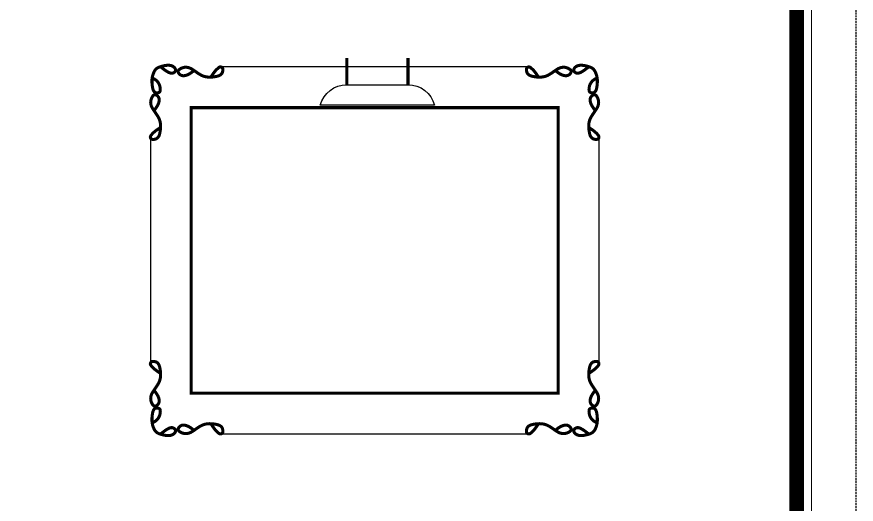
# Model space of a CAD drawing. Header units: inches. Extents: x -802 to 6464, y -987 to 5796.
# Drawn here: x 2125 to 3565, y 2303 to 3140 of the extents above; entities that cross this region are included whole.
import ezdxf

# ---------------------------------------------------------------- set-up
doc = ezdxf.new("R2010")
doc.units = ezdxf.units.IN
doc.header["$MEASUREMENT"] = 0
doc.linetypes.add('HIDDEN', pattern=[0.375, 0.25, -0.125])
doc.layers.add('furniture', color=245, linetype='Continuous', lineweight=20)

# ---------------------------------------------------------------- blocks, each defined once
blk = doc.blocks.new('AYNA')
at = {"ltscale": 5, "const_width": 0.75}
for points in [[(1815.97, 2429.95), (1815.97, 2423.36)], [(1830.97, 2429.95), (1830.97, 2423.36)], [(1768.25, 2425.04), (1768.55, 2424.89), (1768.84, 2424.72), (1769.13, 2424.52), (1769.24, 2424.43), (1769.37, 2424.31), (1769.49, 2424.19), (1769.6, 2424.06), (1769.7, 2423.92), (1769.8, 2423.78), (1769.88, 2423.63), (1769.96, 2423.48), (1770.03, 2423.33), (1770.1, 2423.12), (1770.13, 2423.02), (1770.16, 2422.86), (1770.21, 2422.56), (1770.23, 2422.34), (1770.24, 2422.16), (1770.23, 2421.99), (1770.2, 2421.82), (1770.17, 2421.75), (1770.13, 2421.68), (1770.1, 2421.64), (1770.03, 2421.56), (1769.96, 2421.51), (1769.89, 2421.47), (1769.72, 2421.41), (1769.54, 2421.38), (1769.36, 2421.38), (1769.18, 2421.4), (1769.08, 2421.43), (1768.88, 2421.54), (1768.76, 2421.64), (1768.66, 2421.77), (1768.57, 2421.91), (1768.5, 2422.07), (1768.44, 2422.24), (1768.39, 2422.42), (1768.35, 2422.61), (1768.3, 2422.9), (1768.24, 2423.35), (1768.21, 2423.71), (1768.2, 2424.06), (1768.2, 2424.4), (1768.21, 2424.73), (1768.25, 2425.05), (1768.31, 2425.37), (1768.39, 2425.69), (1768.49, 2426), (1768.67, 2426.43), (1768.75, 2426.61), (1768.84, 2426.75), (1768.93, 2426.9), (1769.03, 2427.03), (1769.13, 2427.15), (1769.25, 2427.27), (1769.38, 2427.37), (1769.52, 2427.46), (1769.66, 2427.54), (1769.81, 2427.61), (1769.96, 2427.68), (1770.29, 2427.79), (1770.62, 2427.89), (1770.86, 2427.95), (1771.3, 2428.05), (1771.64, 2428.1), (1771.98, 2428.14), (1772.31, 2428.14), (1772.48, 2428.13), (1772.64, 2428.1), (1772.81, 2428.07), (1772.97, 2428.02), (1773.12, 2427.97), (1773.29, 2427.89), (1773.44, 2427.8), (1773.58, 2427.69), (1773.71, 2427.57), (1773.81, 2427.44), (1773.89, 2427.3), (1773.93, 2427.2), (1773.96, 2426.97), (1773.96, 2426.88), (1773.94, 2426.8), (1773.91, 2426.7), (1773.88, 2426.64), (1773.84, 2426.57), (1773.78, 2426.5), (1773.65, 2426.39), (1773.5, 2426.3), (1773.33, 2426.23), (1773.18, 2426.2), (1773.02, 2426.19), (1772.85, 2426.2), (1772.69, 2426.24), (1772.52, 2426.29), (1772.36, 2426.35), (1772.2, 2426.43), (1771.81, 2426.66), (1771.6, 2426.79), (1771.31, 2426.99), (1770.78, 2427.39), (1770.27, 2427.79)], [(1782.65, 2425.23), (1783.01, 2425.79), (1783.2, 2426.07), (1783.4, 2426.35), (1783.61, 2426.61), (1783.83, 2426.88), (1784.08, 2427.13), (1784.34, 2427.37), (1784.44, 2427.46), (1784.62, 2427.6), (1784.7, 2427.65), (1784.78, 2427.69), (1784.86, 2427.72), (1784.94, 2427.74), (1785.02, 2427.74), (1785.1, 2427.73), (1785.19, 2427.7), (1785.27, 2427.67), (1785.34, 2427.62), (1785.42, 2427.55), (1785.46, 2427.49), (1785.5, 2427.42), (1785.54, 2427.34), (1785.56, 2427.26), (1785.57, 2427.17), (1785.58, 2427.08), (1785.57, 2426.9), (1785.56, 2426.8), (1785.51, 2426.54), (1785.46, 2426.38), (1785.39, 2426.22), (1785.31, 2426.09), (1785.2, 2425.96), (1785.08, 2425.85), (1784.95, 2425.75), (1784.8, 2425.67), (1784.64, 2425.6), (1784.48, 2425.53), (1784.3, 2425.48), (1784.13, 2425.43), (1783.62, 2425.34), (1783.4, 2425.3), (1783.04, 2425.26), (1782.68, 2425.23), (1782.33, 2425.23), (1781.99, 2425.24), (1781.66, 2425.27), (1781.33, 2425.32), (1780.92, 2425.44), (1780.7, 2425.51), (1780.39, 2425.65), (1780.1, 2425.8), (1779.8, 2425.98), (1779.51, 2426.16), (1778.93, 2426.56), (1778.43, 2426.91), (1778.06, 2427.15), (1777.77, 2427.32), (1777.61, 2427.39), (1777.46, 2427.46), (1777.29, 2427.52), (1777.14, 2427.57), (1776.98, 2427.61), (1776.82, 2427.63), (1776.65, 2427.65), (1776.48, 2427.65), (1776.31, 2427.65), (1776.13, 2427.63), (1775.96, 2427.59), (1775.78, 2427.55), (1775.6, 2427.49), (1775.49, 2427.45), (1775.24, 2427.33), (1775.08, 2427.23), (1774.92, 2427.12), (1774.79, 2427), (1774.74, 2426.94), (1774.69, 2426.87), (1774.66, 2426.8), (1774.63, 2426.73), (1774.62, 2426.65), (1774.62, 2426.58), (1774.63, 2426.5), (1774.65, 2426.42), (1774.68, 2426.34), (1774.72, 2426.26), (1774.82, 2426.11), (1774.94, 2425.97), (1775.09, 2425.84), (1775.24, 2425.74), (1775.41, 2425.66), (1775.58, 2425.61), (1775.75, 2425.58), (1775.92, 2425.57), (1776.1, 2425.58), (1776.27, 2425.6), (1776.45, 2425.64), (1776.62, 2425.69), (1776.81, 2425.76), (1776.95, 2425.82), (1777.1, 2425.89), (1777.41, 2426.05), (1777.7, 2426.24), (1778.16, 2426.57), (1778.52, 2426.85)], [(1862.94, 2425.23), (1862.58, 2425.79), (1862.39, 2426.07), (1862.19, 2426.35), (1861.98, 2426.61), (1861.76, 2426.88), (1861.51, 2427.13), (1861.25, 2427.37), (1861.15, 2427.46), (1860.97, 2427.6), (1860.89, 2427.65), (1860.81, 2427.69), (1860.73, 2427.72), (1860.65, 2427.74), (1860.57, 2427.74), (1860.49, 2427.73), (1860.4, 2427.7), (1860.32, 2427.67), (1860.25, 2427.62), (1860.17, 2427.55), (1860.13, 2427.49), (1860.09, 2427.42), (1860.05, 2427.34), (1860.03, 2427.26), (1860.02, 2427.17), (1860.01, 2427.08), (1860.02, 2426.9), (1860.03, 2426.8), (1860.08, 2426.54), (1860.13, 2426.38), (1860.2, 2426.22), (1860.28, 2426.09), (1860.39, 2425.96), (1860.51, 2425.85), (1860.64, 2425.75), (1860.79, 2425.67), (1860.95, 2425.6), (1861.11, 2425.53), (1861.29, 2425.48), (1861.46, 2425.43), (1861.97, 2425.34), (1862.19, 2425.3), (1862.55, 2425.26), (1862.91, 2425.23), (1863.26, 2425.23), (1863.6, 2425.24), (1863.93, 2425.27), (1864.26, 2425.32), (1864.67, 2425.44), (1864.89, 2425.51), (1865.2, 2425.65), (1865.49, 2425.8), (1865.79, 2425.98), (1866.08, 2426.16), (1866.66, 2426.56), (1867.16, 2426.91), (1867.53, 2427.15), (1867.82, 2427.32), (1867.98, 2427.39), (1868.13, 2427.46), (1868.3, 2427.52), (1868.45, 2427.57), (1868.61, 2427.61), (1868.77, 2427.63), (1868.94, 2427.65), (1869.11, 2427.65), (1869.28, 2427.65), (1869.46, 2427.63), (1869.63, 2427.59), (1869.81, 2427.55), (1869.99, 2427.49), (1870.1, 2427.45), (1870.35, 2427.33), (1870.51, 2427.23), (1870.67, 2427.12), (1870.8, 2427), (1870.85, 2426.94), (1870.9, 2426.87), (1870.93, 2426.8), (1870.96, 2426.73), (1870.97, 2426.65), (1870.97, 2426.58), (1870.96, 2426.5), (1870.94, 2426.42), (1870.91, 2426.34), (1870.87, 2426.26), (1870.77, 2426.11), (1870.65, 2425.97), (1870.5, 2425.84), (1870.35, 2425.74), (1870.18, 2425.66), (1870.01, 2425.61), (1869.84, 2425.58), (1869.67, 2425.57), (1869.49, 2425.58), (1869.32, 2425.6), (1869.14, 2425.64), (1868.97, 2425.69), (1868.78, 2425.76), (1868.64, 2425.82), (1868.49, 2425.89), (1868.18, 2426.05), (1867.89, 2426.24), (1867.43, 2426.57), (1867.07, 2426.85)], [(1877.34, 2425.04), (1877.04, 2424.89), (1876.75, 2424.72), (1876.46, 2424.52), (1876.35, 2424.43), (1876.22, 2424.31), (1876.1, 2424.19), (1875.99, 2424.06), (1875.89, 2423.92), (1875.79, 2423.78), (1875.71, 2423.63), (1875.63, 2423.48), (1875.56, 2423.33), (1875.49, 2423.12), (1875.46, 2423.02), (1875.43, 2422.86), (1875.38, 2422.56), (1875.36, 2422.34), (1875.35, 2422.16), (1875.36, 2421.99), (1875.39, 2421.82), (1875.42, 2421.75), (1875.46, 2421.68), (1875.49, 2421.64), (1875.56, 2421.56), (1875.63, 2421.51), (1875.7, 2421.47), (1875.87, 2421.41), (1876.05, 2421.38), (1876.23, 2421.38), (1876.41, 2421.4), (1876.51, 2421.43), (1876.71, 2421.54), (1876.83, 2421.64), (1876.93, 2421.77), (1877.02, 2421.91), (1877.09, 2422.07), (1877.15, 2422.24), (1877.2, 2422.42), (1877.24, 2422.61), (1877.29, 2422.9), (1877.35, 2423.35), (1877.38, 2423.71), (1877.39, 2424.06), (1877.39, 2424.4), (1877.38, 2424.73), (1877.34, 2425.05), (1877.28, 2425.37), (1877.2, 2425.69), (1877.1, 2426), (1876.92, 2426.43), (1876.84, 2426.61), (1876.75, 2426.75), (1876.66, 2426.9), (1876.56, 2427.03), (1876.46, 2427.15), (1876.34, 2427.27), (1876.21, 2427.37), (1876.07, 2427.46), (1875.93, 2427.54), (1875.78, 2427.61), (1875.63, 2427.68), (1875.3, 2427.79), (1874.97, 2427.89), (1874.73, 2427.95), (1874.29, 2428.05), (1873.95, 2428.1), (1873.61, 2428.14), (1873.28, 2428.14), (1873.11, 2428.13), (1872.95, 2428.1), (1872.78, 2428.07), (1872.62, 2428.02), (1872.47, 2427.97), (1872.3, 2427.89), (1872.15, 2427.8), (1872.01, 2427.69), (1871.88, 2427.57), (1871.78, 2427.44), (1871.7, 2427.3), (1871.66, 2427.2), (1871.63, 2426.97), (1871.63, 2426.88), (1871.65, 2426.8), (1871.68, 2426.7), (1871.71, 2426.64), (1871.75, 2426.57), (1871.81, 2426.5), (1871.94, 2426.39), (1872.09, 2426.3), (1872.26, 2426.23), (1872.41, 2426.2), (1872.57, 2426.19), (1872.74, 2426.2), (1872.9, 2426.24), (1873.07, 2426.29), (1873.23, 2426.35), (1873.39, 2426.43), (1873.78, 2426.66), (1873.99, 2426.79), (1874.28, 2426.99), (1874.81, 2427.39), (1875.32, 2427.79)], [(1770.3, 2412.89), (1769.74, 2412.52), (1769.46, 2412.33), (1769.19, 2412.14), (1768.92, 2411.93), (1768.66, 2411.7), (1768.41, 2411.46), (1768.16, 2411.2), (1768.08, 2411.1), (1767.93, 2410.91), (1767.89, 2410.84), (1767.85, 2410.76), (1767.82, 2410.68), (1767.8, 2410.6), (1767.8, 2410.52), (1767.81, 2410.43), (1767.83, 2410.35), (1767.87, 2410.27), (1767.92, 2410.19), (1767.99, 2410.12), (1768.04, 2410.07), (1768.12, 2410.03), (1768.2, 2410), (1768.28, 2409.98), (1768.37, 2409.96), (1768.46, 2409.96), (1768.64, 2409.96), (1768.74, 2409.97), (1768.99, 2410.02), (1769.16, 2410.08), (1769.31, 2410.15), (1769.45, 2410.23), (1769.58, 2410.34), (1769.69, 2410.46), (1769.78, 2410.59), (1769.87, 2410.74), (1769.94, 2410.89), (1770, 2411.06), (1770.06, 2411.23), (1770.1, 2411.41), (1770.2, 2411.92), (1770.23, 2412.14), (1770.28, 2412.5), (1770.3, 2412.86), (1770.31, 2413.2), (1770.3, 2413.54), (1770.27, 2413.88), (1770.21, 2414.21), (1770.1, 2414.62), (1770.02, 2414.84), (1769.89, 2415.14), (1769.73, 2415.44), (1769.56, 2415.74), (1769.37, 2416.03), (1768.98, 2416.6), (1768.63, 2417.11), (1768.39, 2417.47), (1768.22, 2417.77), (1768.14, 2417.92), (1768.07, 2418.08), (1768.01, 2418.24), (1767.97, 2418.39), (1767.93, 2418.55), (1767.9, 2418.72), (1767.89, 2418.89), (1767.88, 2419.06), (1767.89, 2419.23), (1767.91, 2419.4), (1767.94, 2419.58), (1767.99, 2419.76), (1768.05, 2419.93), (1768.09, 2420.04), (1768.2, 2420.29), (1768.3, 2420.46), (1768.41, 2420.61), (1768.53, 2420.74), (1768.6, 2420.8), (1768.67, 2420.84), (1768.74, 2420.88), (1768.81, 2420.9), (1768.88, 2420.92), (1768.96, 2420.92), (1769.04, 2420.91), (1769.12, 2420.89), (1769.2, 2420.86), (1769.27, 2420.82), (1769.43, 2420.72), (1769.57, 2420.59), (1769.7, 2420.45), (1769.8, 2420.3), (1769.88, 2420.13), (1769.93, 2419.96), (1769.96, 2419.79), (1769.97, 2419.61), (1769.96, 2419.44), (1769.93, 2419.26), (1769.9, 2419.09), (1769.85, 2418.92), (1769.78, 2418.73), (1769.72, 2418.59), (1769.65, 2418.43), (1769.48, 2418.13), (1769.3, 2417.84), (1768.96, 2417.37), (1768.69, 2417.02)], [(1875.29, 2412.89), (1875.85, 2412.52), (1876.13, 2412.33), (1876.4, 2412.14), (1876.67, 2411.93), (1876.93, 2411.7), (1877.18, 2411.46), (1877.43, 2411.2), (1877.51, 2411.1), (1877.66, 2410.91), (1877.7, 2410.84), (1877.74, 2410.76), (1877.77, 2410.68), (1877.79, 2410.6), (1877.79, 2410.52), (1877.78, 2410.43), (1877.76, 2410.35), (1877.72, 2410.27), (1877.67, 2410.19), (1877.6, 2410.12), (1877.55, 2410.07), (1877.47, 2410.03), (1877.39, 2410), (1877.31, 2409.98), (1877.22, 2409.96), (1877.13, 2409.96), (1876.95, 2409.96), (1876.85, 2409.97), (1876.6, 2410.02), (1876.43, 2410.08), (1876.28, 2410.15), (1876.14, 2410.23), (1876.01, 2410.34), (1875.9, 2410.46), (1875.81, 2410.59), (1875.72, 2410.74), (1875.65, 2410.89), (1875.59, 2411.06), (1875.53, 2411.23), (1875.49, 2411.41), (1875.39, 2411.92), (1875.36, 2412.14), (1875.31, 2412.5), (1875.29, 2412.86), (1875.28, 2413.2), (1875.29, 2413.54), (1875.32, 2413.88), (1875.38, 2414.21), (1875.49, 2414.62), (1875.57, 2414.84), (1875.7, 2415.14), (1875.86, 2415.44), (1876.03, 2415.74), (1876.22, 2416.03), (1876.61, 2416.6), (1876.96, 2417.11), (1877.2, 2417.47), (1877.37, 2417.77), (1877.45, 2417.92), (1877.52, 2418.08), (1877.58, 2418.24), (1877.62, 2418.39), (1877.66, 2418.55), (1877.69, 2418.72), (1877.7, 2418.89), (1877.71, 2419.06), (1877.7, 2419.23), (1877.68, 2419.4), (1877.65, 2419.58), (1877.6, 2419.76), (1877.54, 2419.93), (1877.5, 2420.04), (1877.39, 2420.29), (1877.29, 2420.46), (1877.18, 2420.61), (1877.06, 2420.74), (1876.99, 2420.8), (1876.92, 2420.84), (1876.85, 2420.88), (1876.78, 2420.9), (1876.71, 2420.92), (1876.63, 2420.92), (1876.55, 2420.91), (1876.47, 2420.89), (1876.39, 2420.86), (1876.32, 2420.82), (1876.16, 2420.72), (1876.02, 2420.59), (1875.89, 2420.45), (1875.79, 2420.3), (1875.71, 2420.13), (1875.66, 2419.96), (1875.63, 2419.79), (1875.62, 2419.61), (1875.63, 2419.44), (1875.66, 2419.26), (1875.69, 2419.09), (1875.74, 2418.92), (1875.81, 2418.73), (1875.87, 2418.59), (1875.94, 2418.43), (1876.11, 2418.13), (1876.29, 2417.84), (1876.63, 2417.37), (1876.9, 2417.02)], [(1770.3, 2352.59), (1769.74, 2352.96), (1769.46, 2353.15), (1769.19, 2353.35), (1768.92, 2353.56), (1768.66, 2353.78), (1768.41, 2354.02), (1768.16, 2354.29), (1768.08, 2354.39), (1767.93, 2354.57), (1767.89, 2354.65), (1767.85, 2354.72), (1767.82, 2354.8), (1767.8, 2354.88), (1767.8, 2354.96), (1767.81, 2355.05), (1767.83, 2355.14), (1767.87, 2355.22), (1767.92, 2355.29), (1767.99, 2355.36), (1768.04, 2355.41), (1768.12, 2355.45), (1768.2, 2355.48), (1768.28, 2355.51), (1768.37, 2355.52), (1768.46, 2355.53), (1768.64, 2355.52), (1768.74, 2355.51), (1768.99, 2355.46), (1769.16, 2355.41), (1769.31, 2355.34), (1769.45, 2355.25), (1769.58, 2355.15), (1769.69, 2355.03), (1769.78, 2354.89), (1769.87, 2354.75), (1769.94, 2354.59), (1770, 2354.42), (1770.06, 2354.25), (1770.1, 2354.07), (1770.2, 2353.57), (1770.23, 2353.34), (1770.28, 2352.98), (1770.3, 2352.63), (1770.31, 2352.28), (1770.3, 2351.94), (1770.27, 2351.6), (1770.21, 2351.28), (1770.1, 2350.86), (1770.02, 2350.65), (1769.89, 2350.34), (1769.73, 2350.04), (1769.56, 2349.75), (1769.37, 2349.46), (1768.98, 2348.88), (1768.63, 2348.37), (1768.39, 2348.01), (1768.22, 2347.71), (1768.14, 2347.56), (1768.07, 2347.41), (1768.01, 2347.24), (1767.97, 2347.09), (1767.93, 2346.93), (1767.9, 2346.76), (1767.89, 2346.6), (1767.88, 2346.43), (1767.89, 2346.25), (1767.91, 2346.08), (1767.94, 2345.9), (1767.99, 2345.73), (1768.05, 2345.55), (1768.09, 2345.44), (1768.2, 2345.19), (1768.3, 2345.02), (1768.41, 2344.87), (1768.53, 2344.74), (1768.6, 2344.69), (1768.67, 2344.64), (1768.74, 2344.61), (1768.81, 2344.58), (1768.88, 2344.57), (1768.96, 2344.56), (1769.04, 2344.57), (1769.12, 2344.59), (1769.2, 2344.62), (1769.27, 2344.66), (1769.43, 2344.76), (1769.57, 2344.89), (1769.7, 2345.03), (1769.8, 2345.19), (1769.88, 2345.36), (1769.93, 2345.52), (1769.96, 2345.7), (1769.97, 2345.87), (1769.96, 2346.05), (1769.93, 2346.22), (1769.9, 2346.39), (1769.85, 2346.56), (1769.78, 2346.76), (1769.72, 2346.89), (1769.65, 2347.05), (1769.48, 2347.35), (1769.3, 2347.64), (1768.96, 2348.11), (1768.69, 2348.46)], [(1875.29, 2352.59), (1875.85, 2352.96), (1876.13, 2353.15), (1876.4, 2353.35), (1876.67, 2353.56), (1876.93, 2353.78), (1877.18, 2354.02), (1877.43, 2354.29), (1877.51, 2354.39), (1877.66, 2354.57), (1877.7, 2354.65), (1877.74, 2354.72), (1877.77, 2354.8), (1877.79, 2354.88), (1877.79, 2354.96), (1877.78, 2355.05), (1877.76, 2355.14), (1877.72, 2355.22), (1877.67, 2355.29), (1877.6, 2355.36), (1877.55, 2355.41), (1877.47, 2355.45), (1877.39, 2355.48), (1877.31, 2355.51), (1877.22, 2355.52), (1877.13, 2355.53), (1876.95, 2355.52), (1876.85, 2355.51), (1876.6, 2355.46), (1876.43, 2355.41), (1876.28, 2355.34), (1876.14, 2355.25), (1876.01, 2355.15), (1875.9, 2355.03), (1875.81, 2354.89), (1875.72, 2354.75), (1875.65, 2354.59), (1875.59, 2354.42), (1875.53, 2354.25), (1875.49, 2354.07), (1875.39, 2353.57), (1875.36, 2353.34), (1875.31, 2352.98), (1875.29, 2352.63), (1875.28, 2352.28), (1875.29, 2351.94), (1875.32, 2351.6), (1875.38, 2351.28), (1875.49, 2350.86), (1875.57, 2350.65), (1875.7, 2350.34), (1875.86, 2350.04), (1876.03, 2349.75), (1876.22, 2349.46), (1876.61, 2348.88), (1876.96, 2348.37), (1877.2, 2348.01), (1877.37, 2347.71), (1877.45, 2347.56), (1877.52, 2347.41), (1877.58, 2347.24), (1877.62, 2347.09), (1877.66, 2346.93), (1877.69, 2346.76), (1877.7, 2346.6), (1877.71, 2346.43), (1877.7, 2346.25), (1877.68, 2346.08), (1877.65, 2345.9), (1877.6, 2345.73), (1877.54, 2345.55), (1877.5, 2345.44), (1877.39, 2345.19), (1877.29, 2345.02), (1877.18, 2344.87), (1877.06, 2344.74), (1876.99, 2344.69), (1876.92, 2344.64), (1876.85, 2344.61), (1876.78, 2344.58), (1876.71, 2344.57), (1876.63, 2344.56), (1876.55, 2344.57), (1876.47, 2344.59), (1876.39, 2344.62), (1876.32, 2344.66), (1876.16, 2344.76), (1876.02, 2344.89), (1875.89, 2345.03), (1875.79, 2345.19), (1875.71, 2345.36), (1875.66, 2345.52), (1875.63, 2345.7), (1875.62, 2345.87), (1875.63, 2346.05), (1875.66, 2346.22), (1875.69, 2346.39), (1875.74, 2346.56), (1875.81, 2346.76), (1875.87, 2346.89), (1875.94, 2347.05), (1876.11, 2347.35), (1876.29, 2347.64), (1876.63, 2348.11), (1876.9, 2348.46)], [(1768.25, 2340.44), (1768.55, 2340.59), (1768.84, 2340.76), (1769.13, 2340.96), (1769.24, 2341.06), (1769.37, 2341.17), (1769.49, 2341.29), (1769.6, 2341.42), (1769.7, 2341.56), (1769.8, 2341.7), (1769.88, 2341.85), (1769.96, 2342), (1770.03, 2342.15), (1770.1, 2342.37), (1770.13, 2342.47), (1770.16, 2342.63), (1770.21, 2342.93), (1770.23, 2343.14), (1770.24, 2343.32), (1770.23, 2343.5), (1770.2, 2343.66), (1770.17, 2343.73), (1770.13, 2343.8), (1770.1, 2343.85), (1770.03, 2343.92), (1769.96, 2343.97), (1769.89, 2344.01), (1769.72, 2344.07), (1769.54, 2344.1), (1769.36, 2344.11), (1769.18, 2344.08), (1769.08, 2344.05), (1768.88, 2343.95), (1768.76, 2343.84), (1768.66, 2343.72), (1768.57, 2343.57), (1768.5, 2343.41), (1768.44, 2343.24), (1768.39, 2343.06), (1768.35, 2342.87), (1768.3, 2342.58), (1768.24, 2342.13), (1768.21, 2341.78), (1768.2, 2341.43), (1768.2, 2341.09), (1768.21, 2340.76), (1768.25, 2340.43), (1768.31, 2340.11), (1768.39, 2339.79), (1768.49, 2339.48), (1768.67, 2339.05), (1768.75, 2338.88), (1768.84, 2338.73), (1768.93, 2338.59), (1769.03, 2338.45), (1769.13, 2338.33), (1769.25, 2338.22), (1769.38, 2338.12), (1769.52, 2338.02), (1769.66, 2337.94), (1769.81, 2337.87), (1769.96, 2337.8), (1770.29, 2337.69), (1770.62, 2337.59), (1770.86, 2337.54), (1771.3, 2337.44), (1771.64, 2337.38), (1771.98, 2337.35), (1772.31, 2337.34), (1772.48, 2337.36), (1772.64, 2337.38), (1772.81, 2337.41), (1772.97, 2337.46), (1773.12, 2337.52), (1773.29, 2337.6), (1773.44, 2337.69), (1773.58, 2337.79), (1773.71, 2337.91), (1773.81, 2338.04), (1773.89, 2338.19), (1773.93, 2338.28), (1773.96, 2338.52), (1773.96, 2338.6), (1773.94, 2338.69), (1773.91, 2338.78), (1773.88, 2338.84), (1773.84, 2338.91), (1773.78, 2338.98), (1773.65, 2339.09), (1773.5, 2339.18), (1773.33, 2339.25), (1773.18, 2339.28), (1773.02, 2339.29), (1772.85, 2339.28), (1772.69, 2339.25), (1772.52, 2339.2), (1772.36, 2339.13), (1772.2, 2339.05), (1771.81, 2338.83), (1771.6, 2338.69), (1771.31, 2338.5), (1770.78, 2338.1), (1770.27, 2337.69)], [(1877.34, 2340.44), (1877.04, 2340.59), (1876.75, 2340.76), (1876.46, 2340.96), (1876.35, 2341.06), (1876.22, 2341.17), (1876.1, 2341.29), (1875.99, 2341.42), (1875.89, 2341.56), (1875.79, 2341.7), (1875.71, 2341.85), (1875.63, 2342), (1875.56, 2342.15), (1875.49, 2342.37), (1875.46, 2342.47), (1875.43, 2342.63), (1875.38, 2342.93), (1875.36, 2343.14), (1875.35, 2343.32), (1875.36, 2343.5), (1875.39, 2343.66), (1875.42, 2343.73), (1875.46, 2343.8), (1875.49, 2343.85), (1875.56, 2343.92), (1875.63, 2343.97), (1875.7, 2344.01), (1875.87, 2344.07), (1876.05, 2344.1), (1876.23, 2344.11), (1876.41, 2344.08), (1876.51, 2344.05), (1876.71, 2343.95), (1876.83, 2343.84), (1876.93, 2343.72), (1877.02, 2343.57), (1877.09, 2343.41), (1877.15, 2343.24), (1877.2, 2343.06), (1877.24, 2342.87), (1877.29, 2342.58), (1877.35, 2342.13), (1877.38, 2341.78), (1877.39, 2341.43), (1877.39, 2341.09), (1877.38, 2340.76), (1877.34, 2340.43), (1877.28, 2340.11), (1877.2, 2339.79), (1877.1, 2339.48), (1876.92, 2339.05), (1876.84, 2338.88), (1876.75, 2338.73), (1876.66, 2338.59), (1876.56, 2338.45), (1876.46, 2338.33), (1876.34, 2338.22), (1876.21, 2338.12), (1876.07, 2338.02), (1875.93, 2337.94), (1875.78, 2337.87), (1875.63, 2337.8), (1875.3, 2337.69), (1874.97, 2337.59), (1874.73, 2337.54), (1874.29, 2337.44), (1873.95, 2337.38), (1873.61, 2337.35), (1873.28, 2337.34), (1873.11, 2337.36), (1872.95, 2337.38), (1872.78, 2337.41), (1872.62, 2337.46), (1872.47, 2337.52), (1872.3, 2337.6), (1872.15, 2337.69), (1872.01, 2337.79), (1871.88, 2337.91), (1871.78, 2338.04), (1871.7, 2338.19), (1871.66, 2338.28), (1871.63, 2338.52), (1871.63, 2338.6), (1871.65, 2338.69), (1871.68, 2338.78), (1871.71, 2338.84), (1871.75, 2338.91), (1871.81, 2338.98), (1871.94, 2339.09), (1872.09, 2339.18), (1872.26, 2339.25), (1872.41, 2339.28), (1872.57, 2339.29), (1872.74, 2339.28), (1872.9, 2339.25), (1873.07, 2339.2), (1873.23, 2339.13), (1873.39, 2339.05), (1873.78, 2338.83), (1873.99, 2338.69), (1874.28, 2338.5), (1874.81, 2338.1), (1875.32, 2337.69)], [(1782.65, 2340.25), (1783.01, 2339.69), (1783.2, 2339.41), (1783.4, 2339.14), (1783.61, 2338.87), (1783.83, 2338.61), (1784.08, 2338.35), (1784.34, 2338.11), (1784.44, 2338.02), (1784.62, 2337.88), (1784.7, 2337.83), (1784.78, 2337.79), (1784.86, 2337.76), (1784.94, 2337.75), (1785.02, 2337.74), (1785.1, 2337.75), (1785.19, 2337.78), (1785.27, 2337.82), (1785.34, 2337.87), (1785.42, 2337.93), (1785.46, 2337.99), (1785.5, 2338.06), (1785.54, 2338.14), (1785.56, 2338.23), (1785.57, 2338.31), (1785.58, 2338.4), (1785.57, 2338.58), (1785.56, 2338.68), (1785.51, 2338.94), (1785.46, 2339.11), (1785.39, 2339.26), (1785.31, 2339.4), (1785.2, 2339.52), (1785.08, 2339.63), (1784.95, 2339.73), (1784.8, 2339.81), (1784.64, 2339.89), (1784.48, 2339.95), (1784.3, 2340), (1784.13, 2340.05), (1783.62, 2340.15), (1783.4, 2340.18), (1783.04, 2340.22), (1782.68, 2340.25), (1782.33, 2340.26), (1781.99, 2340.25), (1781.66, 2340.21), (1781.33, 2340.16), (1780.92, 2340.05), (1780.7, 2339.97), (1780.39, 2339.83), (1780.1, 2339.68), (1779.8, 2339.51), (1779.51, 2339.32), (1778.93, 2338.93), (1778.43, 2338.57), (1778.06, 2338.34), (1777.77, 2338.17), (1777.61, 2338.09), (1777.46, 2338.02), (1777.29, 2337.96), (1777.14, 2337.91), (1776.98, 2337.88), (1776.82, 2337.85), (1776.65, 2337.83), (1776.48, 2337.83), (1776.31, 2337.84), (1776.13, 2337.86), (1775.96, 2337.89), (1775.78, 2337.94), (1775.6, 2337.99), (1775.49, 2338.04), (1775.24, 2338.15), (1775.08, 2338.25), (1774.92, 2338.36), (1774.79, 2338.48), (1774.74, 2338.55), (1774.69, 2338.61), (1774.66, 2338.68), (1774.63, 2338.75), (1774.62, 2338.83), (1774.62, 2338.91), (1774.63, 2338.98), (1774.65, 2339.06), (1774.68, 2339.14), (1774.72, 2339.22), (1774.82, 2339.37), (1774.94, 2339.52), (1775.09, 2339.64), (1775.24, 2339.74), (1775.41, 2339.82), (1775.58, 2339.88), (1775.75, 2339.91), (1775.92, 2339.92), (1776.1, 2339.91), (1776.27, 2339.88), (1776.45, 2339.84), (1776.62, 2339.79), (1776.81, 2339.72), (1776.95, 2339.67), (1777.1, 2339.59), (1777.41, 2339.43), (1777.7, 2339.25), (1778.16, 2338.91), (1778.52, 2338.64)], [(1862.94, 2340.25), (1862.58, 2339.69), (1862.39, 2339.41), (1862.19, 2339.14), (1861.98, 2338.87), (1861.76, 2338.61), (1861.51, 2338.35), (1861.25, 2338.11), (1861.15, 2338.02), (1860.97, 2337.88), (1860.89, 2337.83), (1860.81, 2337.79), (1860.73, 2337.76), (1860.65, 2337.75), (1860.57, 2337.74), (1860.49, 2337.75), (1860.4, 2337.78), (1860.32, 2337.82), (1860.25, 2337.87), (1860.17, 2337.93), (1860.13, 2337.99), (1860.09, 2338.06), (1860.05, 2338.14), (1860.03, 2338.23), (1860.02, 2338.31), (1860.01, 2338.4), (1860.02, 2338.58), (1860.03, 2338.68), (1860.08, 2338.94), (1860.13, 2339.11), (1860.2, 2339.26), (1860.28, 2339.4), (1860.39, 2339.52), (1860.51, 2339.63), (1860.64, 2339.73), (1860.79, 2339.81), (1860.95, 2339.89), (1861.11, 2339.95), (1861.29, 2340), (1861.46, 2340.05), (1861.97, 2340.15), (1862.19, 2340.18), (1862.55, 2340.22), (1862.91, 2340.25), (1863.26, 2340.26), (1863.6, 2340.25), (1863.93, 2340.21), (1864.26, 2340.16), (1864.67, 2340.05), (1864.89, 2339.97), (1865.2, 2339.83), (1865.49, 2339.68), (1865.79, 2339.51), (1866.08, 2339.32), (1866.66, 2338.93), (1867.16, 2338.57), (1867.53, 2338.34), (1867.82, 2338.17), (1867.98, 2338.09), (1868.13, 2338.02), (1868.3, 2337.96), (1868.45, 2337.91), (1868.61, 2337.88), (1868.77, 2337.85), (1868.94, 2337.83), (1869.11, 2337.83), (1869.28, 2337.84), (1869.46, 2337.86), (1869.63, 2337.89), (1869.81, 2337.94), (1869.99, 2337.99), (1870.1, 2338.04), (1870.35, 2338.15), (1870.51, 2338.25), (1870.67, 2338.36), (1870.8, 2338.48), (1870.85, 2338.55), (1870.9, 2338.61), (1870.93, 2338.68), (1870.96, 2338.75), (1870.97, 2338.83), (1870.97, 2338.91), (1870.96, 2338.98), (1870.94, 2339.06), (1870.91, 2339.14), (1870.87, 2339.22), (1870.77, 2339.37), (1870.65, 2339.52), (1870.5, 2339.64), (1870.35, 2339.74), (1870.18, 2339.82), (1870.01, 2339.88), (1869.84, 2339.91), (1869.67, 2339.92), (1869.49, 2339.91), (1869.32, 2339.88), (1869.14, 2339.84), (1868.97, 2339.79), (1868.78, 2339.72), (1868.64, 2339.67), (1868.49, 2339.59), (1868.18, 2339.43), (1867.89, 2339.25), (1867.43, 2338.91), (1867.07, 2338.64)]]:
    blk.add_lwpolyline(points, dxfattribs=at)
at = {"ltscale": 5}
for points in [[(1860.3, 2427.74), (1785.3, 2427.74)], [(1767.8, 2410.24), (1767.8, 2355.24)], [(1877.8, 2355.24), (1877.8, 2410.24)], [(1785.3, 2337.74), (1860.3, 2337.74)]]:
    blk.add_lwpolyline(points, dxfattribs=at)
blk.add_lwpolyline([(1823.47, 2423.36), (1830.97, 2423.36, -0.343147), (1837.47, 2418.36), (1823.47, 2418.36), (1809.47, 2418.36, -0.343147), (1815.97, 2423.36)], format="xyb", close=True, dxfattribs=at)
at = {"ltscale": 5, "const_width": 0.75}
blk.add_lwpolyline([(1777.8, 2347.74), (1867.8, 2347.74), (1867.8, 2417.74), (1777.8, 2417.74), (1777.8, 2347.74)], close=True, dxfattribs=at)
blk = doc.blocks.new('SHEET DIKEY')
at = {"color": 8, "linetype": 'HIDDEN', "ltscale": 5}
blk.add_lwpolyline([(-4686.54, 1044.34), (-4686.54, -440.66), (-3636.54, -440.66), (-3636.54, 1044.34)], close=True, dxfattribs=at)
at = {"layer": 'furniture', "color": 38}
blk.add_lwpolyline([(-4656.54, 1014.34), (-4656.54, -410.66), (-3666.54, -410.66), (-3666.54, 1014.34)], close=True, dxfattribs=at)
at = {"layer": 'furniture', "const_width": 10}
blk.add_lwpolyline([(-4646.54, 1004.34), (-4646.54, -400.66), (-3676.54, -400.66), (-3676.54, 1004.34)], close=True, dxfattribs=at)

msp = doc.modelspace()

# ---------------------------------------------------------------- block references
for name, p, xscale, yscale, zscale in [('SHEET DIKEY', (12844, 1239.5), 2.5515, 2.5515, 2.5515), ('AYNA', (-10020.6, -13940.6), 7, 7, 7)]:
    msp.add_blockref(name, p, dxfattribs=dict(xscale=xscale, yscale=yscale, zscale=zscale))

doc.saveas('drawing.dxf')
